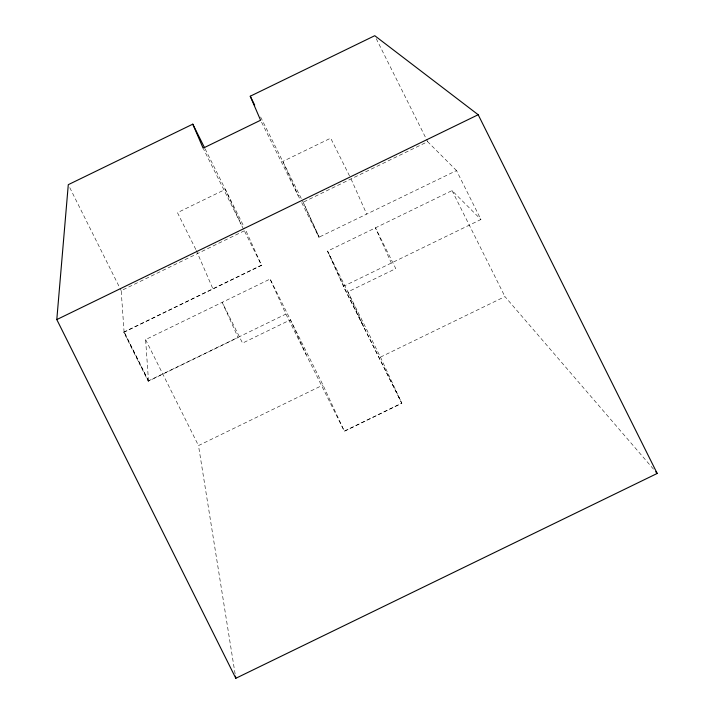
<?xml version="1.0" encoding="UTF-8"?>
<svg xmlns="http://www.w3.org/2000/svg" width="714" height="714" viewBox="0 0 714 714"><rect width="100%" height="100%" fill="white"/><g stroke="black" fill="none" stroke-linecap="round" stroke-linejoin="round"><path stroke-width="0.54" stroke-dasharray="3.57 2.68" d="M124.093 332.171L121.184 290.669L245.678 230.14L261.788 265.822M456.514 170.575L427.641 141.684L303.147 202.214L318.953 237.226L456.514 170.575L480.924 219.493L343.452 286.323L401.848 403.356L380.446 357.116L327.556 251.132L452.06 190.602L480.924 219.493M261.494 265.162L123.718 332.135L148.209 381.231L238.101 337.535L222.206 302.343L242.555 343.104L290.437 319.827L306.244 354.84M123.799 332.322L261.574 265.34L203.606 149.164M148.512 381.089L145.594 339.587L270.097 279.058L322.987 385.051L344.389 431.292L401.821 403.285L343.363 286.144M148.128 381.053L285.903 314.08L270.097 279.058M235.111 673.909L198.483 445.572L322.987 385.051M380.446 357.116L504.95 296.596L653.578 469.241M344.309 431.113L401.768 403.178M376.233 38.672L427.641 141.684M452.06 190.602L504.95 296.596M349.539 175.947L330.689 138.168L282.798 161.444L298.238 195.716M260.61 116.98L303.147 202.214L319.274 237.075M261.574 122.237L299.719 198.688M301.692 202.642L318.953 237.226M318.783 236.896L319.033 237.405M205.114 148.86L244.197 227.159M285.903 314.08L344.389 431.292M195.815 249.445L177.456 212.656L225.338 189.38L241.153 224.392M196.305 250.436L212.879 288.795M69.767 187.648L121.184 290.669M145.594 339.587L198.483 445.572M148.494 380.874L124.084 331.956L148.423 380.91M343.764 286.171L327.556 251.132L343.452 286.323M391.433 263.27L375.439 227.846L395.779 268.616L347.897 291.892L363.712 326.905M351.029 178.928L366.701 214.093"/><path stroke-width="1.07" d="M192.789 124.156L203.115 148.182L260.583 120.247L250.248 96.22L374.752 35.7L478.184 114.731L657.201 473.453L235.816 678.3L56.799 319.577L68.285 184.676L192.789 124.156L204.623 147.878M56.799 319.577L478.184 114.731M655.755 471.767L657.201 473.453M250.248 96.22L254.693 105.119M235.459 676.104L235.816 678.3"/></g></svg>
